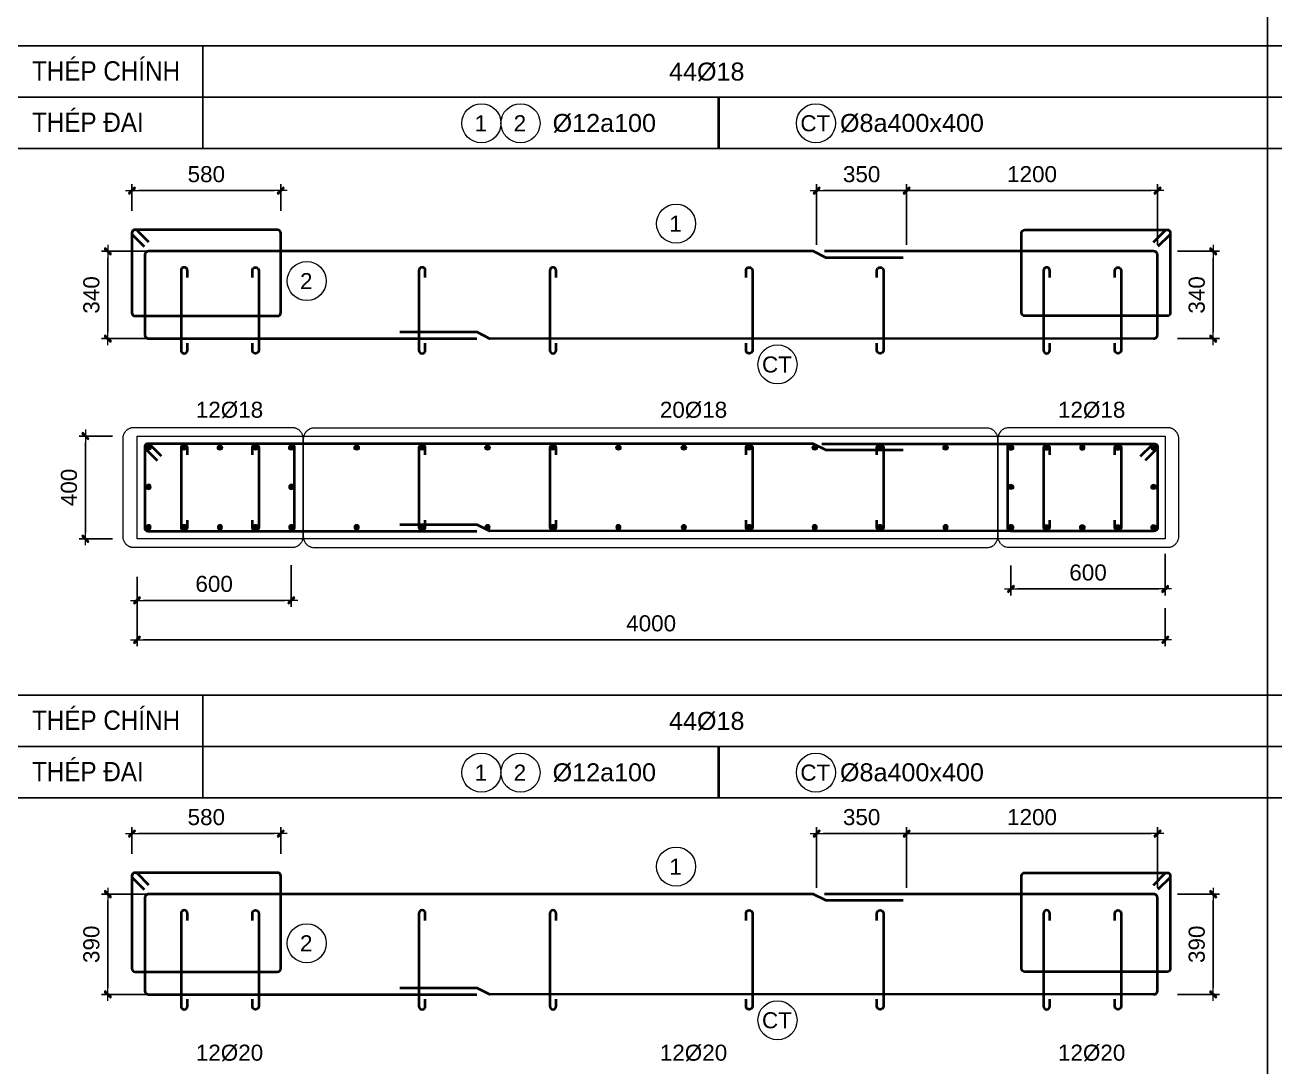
# Model space of a CAD drawing. Header units: millimetres. Extents: x -146909 to 4830753, y -683702 to -336947.
# Drawn here: x 4756409 to 4761272, y -444782 to -440729 of the extents above; entities that cross this region are included whole.
import ezdxf
from ezdxf.enums import TextEntityAlignment as Align

# ---------------------------------------------------------------- set-up
doc = ezdxf.new("R2010")
doc.units = ezdxf.units.MM
doc.header["$MEASUREMENT"] = 0
doc.linetypes.add('HIDDEN', pattern=[0.375, 0.25, -0.125])
doc.layers.get('0').update_dxf_attribs({"lineweight": 9})
doc.layers.get('Defpoints').update_dxf_attribs({"color": 10, "lineweight": 0})
for name, color, linetype, lineweight in [("'S_General_Cont_1 Thin", 1, 'Continuous', 18), ("'S_General_Text_3_Member name", 3, 'Continuous', 35), ('CDAI', 3, 'Continuous', 40), ('chunho.q', 1, 'Continuous', 13), ('CTHEP', 4, 'Continuous', 50), ('DBAO', 2, 'Continuous', 13), ('DMo', 9, 'HIDDEN', 9), ('KTH', 154, 'Continuous', 9), ('STICK', 1, 'Continuous', 9)]:
    doc.layers.add(name, color=color, linetype=linetype, lineweight=lineweight)
for name, color, linetype in [('DM', 1, 'Continuous'), ('TBL', 1, 'Continuous'), ('TX', 214, 'Continuous')]:
    doc.layers.add(name, color=color, linetype=linetype)
doc.styles.add('arial', font='arial.ttf', dxfattribs={"width": 0.85})
doc.styles.add('TTP-HelCon', font='arial.ttf')
doc.dimstyles.new('TTP-25', dxfattribs={"dimscale": 25, "dimtxt": 2.5, "dimasz": 1, "dimexe": 1, "dimexo": 1, "dimgap": 0.09, "dimtad": 0, "dimdec": 4, "dimrnd": 10, "dimzin": 9, "dimdsep": 46, "dimtxsty": 'TTP-HelCon', "dimblk": 'Stick', "dimcen": 0.09, "dimdle": 1.5, "dimclrd": 256, "dimclre": 256, "dimclrt": 1, "dimadec": 0, "dimazin": 0, "dimtfac": 1, "dimtdec": 4, "dimtmove": 0, "dimatfit": 3, "dimldrblk": 'ARCHTICK', "dimfxl": 1, "dimtvp": 1, "dimtolj": 1, "dimtzin": 0, "dimarcsym": 0})

# ---------------------------------------------------------------- blocks, each defined once
blk = doc.blocks.new('Stick')
at = {"layer": 'STICK'}
h = blk.add_hatch(color=256, dxfattribs=at)
edge = h.paths.add_edge_path()
edge.add_line((0.3, 0.5), (-0.5, -0.3))
edge.add_arc((-0.4, -0.4), 0.141, 135, 315)
edge.add_line((-0.3, -0.5), (0.5, 0.3))
edge.add_arc((0.4, 0.4), 0.141, 315, 495)
blk.add_line((1, 0), (-1, 0), dxfattribs=at)
blk.add_lwpolyline([(0.3, 0.5), (-0.5, -0.3, 1), (-0.3, -0.5), (0.5, 0.3, 1), (0.3, 0.5, 1)], format="xyb", dxfattribs=at)
blk = doc.blocks.new('*D1673')
at = {"layer": 'Defpoints', "color": 0, "transparency": 16777216}
for p in [(4760867.2, -444112.8), (4761031.3, -444112.8), (4760867.2, -444502.8)]:
    blk.add_point(p, dxfattribs=at)
at = {"layer": 'KTH', "lineweight": -2, "transparency": 16777216}
for p, q in [((4760892.2, -444112.8), (4761056.3, -444112.8)), ((4761031.3, -444477.8), (4761031.3, -444137.8)), ((4760892.2, -444502.8), (4761056.3, -444502.8))]:
    blk.add_line(p, q, dxfattribs=at)
at = {"layer": 'KTH', "lineweight": -2, "transparency": 16777216, "xscale": 25, "yscale": 25, "zscale": 25}
for p, rotation in [((4761031.3, -444112.8), 90), ((4761031.3, -444502.8), 270)]:
    blk.add_blockref('Stick', p, dxfattribs=dict(at, rotation=rotation))
at = {"layer": 'KTH', "color": 1, "transparency": 16777216, "insert": (4760967.5, -444307.8), "char_height": 62.5, "attachment_point": 5, "rotation": 90, "style": 'TTP-HelCon'}
blk.add_mtext('\\A1;390', dxfattribs=at)
blk = doc.blocks.new('_ArchTick')
at = {"color": 0, "linetype": 'ByBlock', "const_width": 0.15}
blk.add_lwpolyline([(-0.5, -0.5), (0.5, 0.5)], dxfattribs=at)
blk = doc.blocks.new('*D1674')
at = {"layer": 'Defpoints', "color": 0, "transparency": 16777216}
for p in [(4756731.1, -444112.8), (4756914.7, -444112.8), (4756914.7, -444502.8)]:
    blk.add_point(p, dxfattribs=at)
at = {"layer": 'KTH', "lineweight": -2, "transparency": 16777216}
for p, q in [((4756889.7, -444112.8), (4756706.1, -444112.8)), ((4756731.1, -444477.8), (4756731.1, -444137.8)), ((4756889.7, -444502.8), (4756706.1, -444502.8))]:
    blk.add_line(p, q, dxfattribs=at)
at = {"layer": 'KTH', "lineweight": -2, "transparency": 16777216, "xscale": 25, "yscale": 25, "zscale": 25}
for p, rotation in [((4756731.1, -444112.8), 90), ((4756731.1, -444502.8), 270)]:
    blk.add_blockref('Stick', p, dxfattribs=dict(at, rotation=rotation))
at = {"layer": 'KTH', "color": 1, "transparency": 16777216, "insert": (4756667.3, -444307.8), "char_height": 62.5, "attachment_point": 5, "rotation": 90, "style": 'TTP-HelCon'}
blk.add_mtext('\\A1;390', dxfattribs=at)
blk = doc.blocks.new('*D1678')
at = {"layer": 'Defpoints', "color": 0, "transparency": 16777216}
for p in [(4759488.6, -443876.8), (4759488.6, -444112.8), (4759838.6, -444112.8)]:
    blk.add_point(p, dxfattribs=at)
at = {"layer": 'KTH', "lineweight": -2, "transparency": 16777216}
for p, q in [((4759488.6, -444087.8), (4759488.6, -443851.8)), ((4759813.6, -443876.8), (4759513.6, -443876.8)), ((4759838.6, -444087.8), (4759838.6, -443851.8))]:
    blk.add_line(p, q, dxfattribs=at)
at = {"layer": 'KTH', "lineweight": -2, "transparency": 16777216, "xscale": 25, "yscale": 25, "zscale": 25, "rotation": 180}
blk.add_blockref('Stick', (4759488.6, -443876.8), dxfattribs=at)
at = {"layer": 'KTH', "lineweight": -2, "transparency": 16777216, "xscale": 25, "yscale": 25, "zscale": 25}
blk.add_blockref('Stick', (4759838.6, -443876.8), dxfattribs=at)
at = {"layer": 'KTH', "color": 1, "transparency": 16777216, "insert": (4759663.6, -443813), "char_height": 62.5, "attachment_point": 5, "style": 'TTP-HelCon'}
blk.add_mtext('\\A1;350', dxfattribs=at)
blk = doc.blocks.new('*D1679')
at = {"layer": 'Defpoints', "color": 0, "transparency": 16777216}
for p in [(4759838.6, -443876.8), (4759838.6, -444112.8), (4760814.7, -444112.8)]:
    blk.add_point(p, dxfattribs=at)
at = {"layer": 'KTH', "lineweight": -2, "transparency": 16777216}
for p, q in [((4759838.6, -444087.8), (4759838.6, -443851.8)), ((4760789.7, -443876.8), (4759863.6, -443876.8)), ((4760814.7, -444087.8), (4760814.7, -443851.8))]:
    blk.add_line(p, q, dxfattribs=at)
at = {"layer": 'KTH', "lineweight": -2, "transparency": 16777216, "xscale": 25, "yscale": 25, "zscale": 25, "rotation": 180}
blk.add_blockref('Stick', (4759838.6, -443876.8), dxfattribs=at)
at = {"layer": 'KTH', "lineweight": -2, "transparency": 16777216, "xscale": 25, "yscale": 25, "zscale": 25}
blk.add_blockref('Stick', (4760814.7, -443876.8), dxfattribs=at)
at = {"layer": 'KTH', "color": 1, "transparency": 16777216, "insert": (4760326.6, -443813), "char_height": 62.5, "attachment_point": 5, "style": 'TTP-HelCon'}
blk.add_mtext('\\A1;1200', dxfattribs=at)
blk = doc.blocks.new('*D1681')
at = {"layer": 'Defpoints', "color": 0, "transparency": 16777216}
for p in [(4757403.8, -443876.8), (4756824.8, -443981), (4757403.8, -443981)]:
    blk.add_point(p, dxfattribs=at)
at = {"layer": 'KTH', "lineweight": -2, "transparency": 16777216}
for p, q in [((4756824.8, -443956), (4756824.8, -443851.8)), ((4756849.8, -443876.8), (4757378.8, -443876.8)), ((4757403.8, -443956), (4757403.8, -443851.8))]:
    blk.add_line(p, q, dxfattribs=at)
at = {"layer": 'KTH', "lineweight": -2, "transparency": 16777216, "xscale": 25, "yscale": 25, "zscale": 25, "rotation": 180}
blk.add_blockref('Stick', (4756824.8, -443876.8), dxfattribs=at)
at = {"layer": 'KTH', "lineweight": -2, "transparency": 16777216, "xscale": 25, "yscale": 25, "zscale": 25}
blk.add_blockref('Stick', (4757403.8, -443876.8), dxfattribs=at)
at = {"layer": 'KTH', "color": 1, "transparency": 16777216, "insert": (4757114.3, -443813), "char_height": 62.5, "attachment_point": 5, "style": 'TTP-HelCon'}
blk.add_mtext('\\A1;580', dxfattribs=at)
blk = doc.blocks.new('sign of slab')
at = {"layer": "'S_General_Cont_1 Thin"}
blk.add_circle((-10, 0), 475, dxfattribs=at)
at = {"layer": "'S_General_Text_3_Member name", "style": 'arial'}
blk.add_attdef('S', text='', height=250, dxfattribs=at).set_placement((-23, -1), align=Align.MIDDLE_CENTER)
blk = doc.blocks.new('*D1700')
at = {"layer": 'Defpoints', "color": 0, "transparency": 16777216}
for p in [(4760867.2, -441610.1), (4761031.3, -441610.1), (4760867.2, -441950.1)]:
    blk.add_point(p, dxfattribs=at)
at = {"layer": 'KTH', "lineweight": -2, "transparency": 16777216}
for p, q in [((4760892.2, -441610.1), (4761056.3, -441610.1)), ((4761031.3, -441925.1), (4761031.3, -441635.1)), ((4760892.2, -441950.1), (4761056.3, -441950.1))]:
    blk.add_line(p, q, dxfattribs=at)
at = {"layer": 'KTH', "lineweight": -2, "transparency": 16777216, "xscale": 25, "yscale": 25, "zscale": 25}
for p, rotation in [((4761031.3, -441610.1), 90), ((4761031.3, -441950.1), 270)]:
    blk.add_blockref('Stick', p, dxfattribs=dict(at, rotation=rotation))
at = {"layer": 'KTH', "color": 1, "transparency": 16777216, "insert": (4760967.5, -441780.1), "char_height": 62.5, "attachment_point": 5, "rotation": 90, "style": 'TTP-HelCon'}
blk.add_mtext('\\A1;340', dxfattribs=at)
blk = doc.blocks.new('*D1701')
at = {"layer": 'Defpoints', "color": 0, "transparency": 16777216}
for p in [(4756731.1, -441610.1), (4756914.7, -441610.1), (4756914.7, -441950.1)]:
    blk.add_point(p, dxfattribs=at)
at = {"layer": 'KTH', "lineweight": -2, "transparency": 16777216}
for p, q in [((4756889.7, -441610.1), (4756706.1, -441610.1)), ((4756731.1, -441925.1), (4756731.1, -441635.1)), ((4756889.7, -441950.1), (4756706.1, -441950.1))]:
    blk.add_line(p, q, dxfattribs=at)
at = {"layer": 'KTH', "lineweight": -2, "transparency": 16777216, "xscale": 25, "yscale": 25, "zscale": 25}
for p, rotation in [((4756731.1, -441610.1), 90), ((4756731.1, -441950.1), 270)]:
    blk.add_blockref('Stick', p, dxfattribs=dict(at, rotation=rotation))
at = {"layer": 'KTH', "color": 1, "transparency": 16777216, "insert": (4756667.3, -441780.1), "char_height": 62.5, "attachment_point": 5, "rotation": 90, "style": 'TTP-HelCon'}
blk.add_mtext('\\A1;340', dxfattribs=at)
blk = doc.blocks.new('*D1702')
at = {"layer": 'Defpoints', "color": 0, "transparency": 16777216}
for p in [(4757444.7, -442807.3), (4756844.7, -442852.3), (4756844.7, -442969.1)]:
    blk.add_point(p, dxfattribs=at)
at = {"layer": 'KTH', "lineweight": -2, "transparency": 16777216}
for p, q in [((4757444.7, -442832.3), (4757444.7, -442994.1)), ((4756844.7, -442877.3), (4756844.7, -442994.1)), ((4757419.7, -442969.1), (4756869.7, -442969.1))]:
    blk.add_line(p, q, dxfattribs=at)
at = {"layer": 'KTH', "lineweight": -2, "transparency": 16777216, "xscale": 25, "yscale": 25, "zscale": 25, "rotation": 180}
blk.add_blockref('Stick', (4756844.7, -442969.1), dxfattribs=at)
at = {"layer": 'KTH', "lineweight": -2, "transparency": 16777216, "xscale": 25, "yscale": 25, "zscale": 25}
blk.add_blockref('Stick', (4757444.7, -442969.1), dxfattribs=at)
at = {"layer": 'KTH', "color": 1, "transparency": 16777216, "insert": (4757144.7, -442905.3), "char_height": 62.5, "attachment_point": 5, "style": 'TTP-HelCon'}
blk.add_mtext('\\A1;600', dxfattribs=at)
blk = doc.blocks.new('*D1703')
at = {"layer": 'Defpoints', "color": 0, "transparency": 16777216}
for p in [(4756844.7, -442916.3), (4760844.7, -442974.7), (4760844.7, -443122.6)]:
    blk.add_point(p, dxfattribs=at)
at = {"layer": 'KTH', "lineweight": -2, "transparency": 16777216}
for p, q in [((4756844.7, -442941.3), (4756844.7, -443147.6)), ((4760844.7, -442999.7), (4760844.7, -443147.6)), ((4756869.7, -443122.6), (4760819.7, -443122.6))]:
    blk.add_line(p, q, dxfattribs=at)
at = {"layer": 'KTH', "lineweight": -2, "transparency": 16777216, "xscale": 25, "yscale": 25, "zscale": 25, "rotation": 180}
blk.add_blockref('Stick', (4756844.7, -443122.6), dxfattribs=at)
at = {"layer": 'KTH', "lineweight": -2, "transparency": 16777216, "xscale": 25, "yscale": 25, "zscale": 25}
blk.add_blockref('Stick', (4760844.7, -443122.6), dxfattribs=at)
at = {"layer": 'KTH', "color": 1, "transparency": 16777216, "insert": (4758844.7, -443058.8), "char_height": 62.5, "attachment_point": 5, "style": 'TTP-HelCon'}
blk.add_mtext('\\A1;4000', dxfattribs=at)
blk = doc.blocks.new('*D1704')
at = {"layer": 'Defpoints', "color": 0, "transparency": 16777216}
for p in [(4760244.4, -442807.9), (4760844.4, -442762.9), (4760244.4, -442924.7)]:
    blk.add_point(p, dxfattribs=at)
at = {"layer": 'KTH', "lineweight": -2, "transparency": 16777216}
for p, q in [((4760844.4, -442787.9), (4760844.4, -442949.7)), ((4760244.4, -442832.9), (4760244.4, -442949.7)), ((4760819.4, -442924.7), (4760269.4, -442924.7))]:
    blk.add_line(p, q, dxfattribs=at)
at = {"layer": 'KTH', "lineweight": -2, "transparency": 16777216, "xscale": 25, "yscale": 25, "zscale": 25, "rotation": 180}
blk.add_blockref('Stick', (4760244.4, -442924.7), dxfattribs=at)
at = {"layer": 'KTH', "lineweight": -2, "transparency": 16777216, "xscale": 25, "yscale": 25, "zscale": 25}
blk.add_blockref('Stick', (4760844.4, -442924.7), dxfattribs=at)
at = {"layer": 'KTH', "color": 1, "transparency": 16777216, "insert": (4760544.4, -442860.8), "char_height": 62.5, "attachment_point": 5, "style": 'TTP-HelCon'}
blk.add_mtext('\\A1;600', dxfattribs=at)
blk = doc.blocks.new('*D1705')
at = {"layer": 'Defpoints', "color": 0, "transparency": 16777216}
for p in [(4759488.6, -441374.2), (4759488.6, -441610.1), (4759838.6, -441610.1)]:
    blk.add_point(p, dxfattribs=at)
at = {"layer": 'KTH', "lineweight": -2, "transparency": 16777216}
for p, q in [((4759488.6, -441585.1), (4759488.6, -441349.2)), ((4759838.6, -441585.1), (4759838.6, -441349.2)), ((4759813.6, -441374.2), (4759513.6, -441374.2))]:
    blk.add_line(p, q, dxfattribs=at)
at = {"layer": 'KTH', "lineweight": -2, "transparency": 16777216, "xscale": 25, "yscale": 25, "zscale": 25, "rotation": 180}
blk.add_blockref('Stick', (4759488.6, -441374.2), dxfattribs=at)
at = {"layer": 'KTH', "lineweight": -2, "transparency": 16777216, "xscale": 25, "yscale": 25, "zscale": 25}
blk.add_blockref('Stick', (4759838.6, -441374.2), dxfattribs=at)
at = {"layer": 'KTH', "color": 1, "transparency": 16777216, "insert": (4759663.6, -441310.3), "char_height": 62.5, "attachment_point": 5, "style": 'TTP-HelCon'}
blk.add_mtext('\\A1;350', dxfattribs=at)
blk = doc.blocks.new('*D1706')
at = {"layer": 'Defpoints', "color": 0, "transparency": 16777216}
for p in [(4759838.6, -441374.2), (4759838.6, -441610.1), (4760814.7, -441610.1)]:
    blk.add_point(p, dxfattribs=at)
at = {"layer": 'KTH', "lineweight": -2, "transparency": 16777216}
for p, q in [((4759838.6, -441585.1), (4759838.6, -441349.2)), ((4760814.7, -441585.1), (4760814.7, -441349.2)), ((4760789.7, -441374.2), (4759863.6, -441374.2))]:
    blk.add_line(p, q, dxfattribs=at)
at = {"layer": 'KTH', "lineweight": -2, "transparency": 16777216, "xscale": 25, "yscale": 25, "zscale": 25, "rotation": 180}
blk.add_blockref('Stick', (4759838.6, -441374.2), dxfattribs=at)
at = {"layer": 'KTH', "lineweight": -2, "transparency": 16777216, "xscale": 25, "yscale": 25, "zscale": 25}
blk.add_blockref('Stick', (4760814.7, -441374.2), dxfattribs=at)
at = {"layer": 'KTH', "color": 1, "transparency": 16777216, "insert": (4760326.6, -441310.3), "char_height": 62.5, "attachment_point": 5, "style": 'TTP-HelCon'}
blk.add_mtext('\\A1;1200', dxfattribs=at)
blk = doc.blocks.new('*U1618')
at = {"layer": 'CTHEP', "ltscale": 0.02, "const_width": 10}
blk.add_lwpolyline([(0, 5, -1), (0, -5, -1)], format="xyb", close=True, dxfattribs=at)
at = {"layer": 'Defpoints', "color": 1}
blk.add_circle((0, 0), 10, dxfattribs=at)
blk = doc.blocks.new('*U1619')
at = {"layer": 'CDAI', "color": 0, "linetype": 'ByBlock', "lineweight": -2, "transparency": 16777216}
for p in [(0, 0), (138.75, 0), (277.5, 0), (416.25, 0), (555, 0)]:
    blk.add_blockref('*U1618', p, dxfattribs=at)
blk = doc.blocks.new('*D1707')
at = {"layer": 'Defpoints', "color": 0, "transparency": 16777216}
for p in [(4756774.5, -442329.5), (4756644, -442729.5), (4756774.5, -442729.5)]:
    blk.add_point(p, dxfattribs=at)
at = {"layer": 'KTH', "lineweight": -2, "transparency": 16777216}
for p, q in [((4756749.5, -442329.5), (4756619, -442329.5)), ((4756644, -442354.5), (4756644, -442704.5)), ((4756749.5, -442729.5), (4756619, -442729.5))]:
    blk.add_line(p, q, dxfattribs=at)
at = {"layer": 'KTH', "lineweight": -2, "transparency": 16777216, "xscale": 25, "yscale": 25, "zscale": 25}
for p, rotation in [((4756644, -442329.5), 90), ((4756644, -442729.5), 270)]:
    blk.add_blockref('Stick', p, dxfattribs=dict(at, rotation=rotation))
at = {"layer": 'KTH', "color": 1, "transparency": 16777216, "insert": (4756580.2, -442529.5), "char_height": 62.5, "attachment_point": 5, "rotation": 90, "style": 'TTP-HelCon'}
blk.add_mtext('\\A1;400', dxfattribs=at)
blk = doc.blocks.new('*U1620')
at = {"layer": 'CTHEP', "ltscale": 0.02, "const_width": 10}
blk.add_lwpolyline([(0, 5, -1), (0, -5, -1)], format="xyb", close=True, dxfattribs=at)
at = {"layer": 'Defpoints', "color": 1}
blk.add_circle((0, 0), 10, dxfattribs=at)
blk = doc.blocks.new('*U1621')
at = {"layer": 'CDAI', "color": 0, "linetype": 'ByBlock', "lineweight": -2, "transparency": 16777216}
blk.add_blockref('*U1620', (0, 0), dxfattribs=at)
blk = doc.blocks.new('*U1614')
at = {"layer": 'CTHEP', "ltscale": 0.02, "const_width": 10}
blk.add_lwpolyline([(0, 5, -1), (0, -5, -1)], format="xyb", close=True, dxfattribs=at)
at = {"layer": 'Defpoints', "color": 1}
blk.add_circle((0, 0), 10, dxfattribs=at)
blk = doc.blocks.new('*U1617')
at = {"layer": 'CDAI', "color": 0, "linetype": 'ByBlock', "lineweight": -2, "transparency": 16777216}
blk.add_blockref('*U1614', (0, 0), dxfattribs=at)
blk = doc.blocks.new('*U1622')
at = {"layer": 'CTHEP', "ltscale": 0.02, "const_width": 10}
blk.add_lwpolyline([(0, 5, -1), (0, -5, -1)], format="xyb", close=True, dxfattribs=at)
at = {"layer": 'Defpoints', "color": 1}
blk.add_circle((0, 0), 10, dxfattribs=at)
blk = doc.blocks.new('*U1623')
at = {"layer": 'CDAI', "color": 0, "linetype": 'ByBlock', "lineweight": -2, "transparency": 16777216}
blk.add_blockref('*U1622', (0, 0), dxfattribs=at)
blk = doc.blocks.new('*U1624')
at = {"layer": 'CTHEP', "ltscale": 0.02, "const_width": 10}
blk.add_lwpolyline([(0, 5, -1), (0, -5, -1)], format="xyb", close=True, dxfattribs=at)
at = {"layer": 'Defpoints', "color": 1}
blk.add_circle((0, 0), 10, dxfattribs=at)
blk = doc.blocks.new('*U1625')
at = {"layer": 'CDAI', "color": 0, "linetype": 'ByBlock', "lineweight": -2, "transparency": 16777216}
for p in [(0, 0), (254.5, 0), (509.1, 0), (763.6, 0), (1018.2, 0), (1272.7, 0), (1527.3, 0), (1781.8, 0), (2036.4, 0), (2290.9, 0), (2545.5, 0), (2800, 0)]:
    blk.add_blockref('*U1624', p, dxfattribs=at)
blk = doc.blocks.new('*D1708')
at = {"layer": 'Defpoints', "color": 0, "transparency": 16777216}
for p in [(4757403.8, -441374.2), (4756824.8, -441478.3), (4757403.8, -441478.3)]:
    blk.add_point(p, dxfattribs=at)
at = {"layer": 'KTH', "lineweight": -2, "transparency": 16777216}
for p, q in [((4756824.8, -441453.3), (4756824.8, -441349.2)), ((4757403.8, -441453.3), (4757403.8, -441349.2)), ((4756849.8, -441374.2), (4757378.8, -441374.2))]:
    blk.add_line(p, q, dxfattribs=at)
at = {"layer": 'KTH', "lineweight": -2, "transparency": 16777216, "xscale": 25, "yscale": 25, "zscale": 25, "rotation": 180}
blk.add_blockref('Stick', (4756824.8, -441374.2), dxfattribs=at)
at = {"layer": 'KTH', "lineweight": -2, "transparency": 16777216, "xscale": 25, "yscale": 25, "zscale": 25}
blk.add_blockref('Stick', (4757403.8, -441374.2), dxfattribs=at)
at = {"layer": 'KTH', "color": 1, "transparency": 16777216, "insert": (4757114.3, -441310.3), "char_height": 62.5, "attachment_point": 5, "style": 'TTP-HelCon'}
blk.add_mtext('\\A1;580', dxfattribs=at)
blk = doc.blocks.new('*U1615')
at = {"layer": 'CTHEP', "ltscale": 0.02, "const_width": 10}
blk.add_lwpolyline([(0, 5, -1), (0, -5, -1)], format="xyb", close=True, dxfattribs=at)
at = {"layer": 'Defpoints', "color": 1}
blk.add_circle((0, 0), 10, dxfattribs=at)
blk = doc.blocks.new('*U1616')
at = {"layer": 'CDAI', "color": 0, "linetype": 'ByBlock', "lineweight": -2, "transparency": 16777216}
blk.add_blockref('*U1615', (0, 0), dxfattribs=at)
blk = doc.blocks.new('*U1635')
at = {"layer": 'CTHEP', "ltscale": 0.02, "const_width": 10}
blk.add_lwpolyline([(0, 5, -1), (0, -5, -1)], format="xyb", close=True, dxfattribs=at)
at = {"layer": 'Defpoints', "color": 1}
blk.add_circle((0, 0), 10, dxfattribs=at)
blk = doc.blocks.new('*U1636')
at = {"layer": 'CDAI', "color": 0, "linetype": 'ByBlock', "lineweight": -2, "transparency": 16777216}
for p in [(0, 0), (138.75, 0), (277.5, 0), (416.25, 0), (555, 0)]:
    blk.add_blockref('*U1635', p, dxfattribs=at)
blk = doc.blocks.new('*U1639')
at = {"layer": 'CTHEP', "ltscale": 0.02, "const_width": 10}
blk.add_lwpolyline([(0, 5, -1), (0, -5, -1)], format="xyb", close=True, dxfattribs=at)
at = {"layer": 'Defpoints', "color": 1}
blk.add_circle((0, 0), 10, dxfattribs=at)
blk = doc.blocks.new('*U1640')
at = {"layer": 'CDAI', "color": 0, "linetype": 'ByBlock', "lineweight": -2, "transparency": 16777216}
for p in [(0, 0), (138.75, 0), (277.5, 0), (416.25, 0), (555, 0)]:
    blk.add_blockref('*U1639', p, dxfattribs=at)
blk = doc.blocks.new('*U1637')
at = {"layer": 'CTHEP', "ltscale": 0.02, "const_width": 10}
blk.add_lwpolyline([(0, 5, -1), (0, -5, -1)], format="xyb", close=True, dxfattribs=at)
at = {"layer": 'Defpoints', "color": 1}
blk.add_circle((0, 0), 10, dxfattribs=at)
blk = doc.blocks.new('*U1638')
at = {"layer": 'CDAI', "color": 0, "linetype": 'ByBlock', "lineweight": -2, "transparency": 16777216}
for p in [(0, 0), (138.75, 0), (277.5, 0), (416.25, 0), (555, 0)]:
    blk.add_blockref('*U1637', p, dxfattribs=at)
blk = doc.blocks.new('*U1641')
at = {"layer": 'CTHEP', "ltscale": 0.02, "const_width": 10}
blk.add_lwpolyline([(0, 5, -1), (0, -5, -1)], format="xyb", close=True, dxfattribs=at)
at = {"layer": 'Defpoints', "color": 1}
blk.add_circle((0, 0), 10, dxfattribs=at)
blk = doc.blocks.new('*U1642')
at = {"layer": 'CDAI', "color": 0, "linetype": 'ByBlock', "lineweight": -2, "transparency": 16777216}
for p in [(0, 0), (254.5, 0), (509.1, 0), (763.6, 0), (1018.2, 0), (1272.7, 0), (1527.3, 0), (1781.8, 0), (2036.4, 0), (2290.9, 0), (2545.5, 0), (2800, 0)]:
    blk.add_blockref('*U1641', p, dxfattribs=at)

msp = doc.modelspace()

# ---------------------------------------------------------------- linework, layer by layer
at = {"layer": 'CDAI', "color": 214}
for p, q in [((4759107.41804, -441010.59509), (4759107.41804, -441210.59509)), ((4759107.41804, -443538.27783), (4759107.41804, -443738.27783))]:
    msp.add_line(p, q, dxfattribs=at)
at = {"layer": 'CDAI'}
for points in [[(4756890.50519, -441574.39631), (4756846.18499, -441530.07611, 0.6681786379), (4756824.84616, -441538.91495), (4756824.84616, -441849.41495, 0.4142135624), (4756837.34616, -441861.91495), (4757391.34616, -441861.91495, 0.4142135624), (4757403.84616, -441849.41495), (4757403.84616, -441538.91495, 0.4142135624), (4757391.34616, -441526.41495), (4756837.34616, -441526.41495, 0.6681786379), (4756828.50732, -441547.75378), (4756872.82752, -441592.07398)], [(4760798.83383, -441574.39631), (4760843.15403, -441530.07611, -0.6681786379), (4760864.49287, -441538.91495), (4760864.49287, -441849.41495, -0.4142135624), (4760851.99287, -441861.91495), (4760297.99287, -441861.91495, -0.4142135624), (4760285.49287, -441849.41495), (4760285.49287, -441538.91495, -0.4142135624), (4760297.99287, -441526.41495), (4760851.99287, -441526.41495, -0.6681786379), (4760860.8317, -441547.75378), (4760816.5115, -441592.07398)], [(4757040.91951, -441712.84759), (4757040.91951, -441685.34759, 1), (4757015.91951, -441685.34759), (4757015.91951, -441995.84759, 1), (4757040.91951, -441995.84759), (4757040.91951, -441968.34759)], [(4757293.41951, -441712.84759), (4757293.41951, -441685.34759, -1), (4757318.41951, -441685.34759), (4757318.41951, -441995.84759, -1), (4757293.41951, -441995.84759), (4757293.41951, -441968.34759)], [(4757966.26042, -441712.84759), (4757966.26042, -441685.34759, 1), (4757941.26042, -441685.34759), (4757941.26042, -441995.84759, 1), (4757966.26042, -441995.84759), (4757966.26042, -441968.34759)], [(4758475.35133, -441712.84759), (4758475.35133, -441685.34759, 1), (4758450.35133, -441685.34759), (4758450.35133, -441995.84759, 1), (4758475.35133, -441995.84759), (4758475.35133, -441968.34759)], [(4759213.98769, -441712.84759), (4759213.98769, -441685.34759, -1), (4759238.98769, -441685.34759), (4759238.98769, -441995.84759, -1), (4759213.98769, -441995.84759), (4759213.98769, -441968.34759)], [(4759723.0786, -441712.84759), (4759723.0786, -441685.34759, -1), (4759748.0786, -441685.34759), (4759748.0786, -441995.84759, -1), (4759723.0786, -441995.84759), (4759723.0786, -441968.34759)], [(4760395.91951, -441712.84759), (4760395.91951, -441685.34759, 1), (4760370.91951, -441685.34759), (4760370.91951, -441995.84759, 1), (4760395.91951, -441995.84759), (4760395.91951, -441968.34759)], [(4760648.41951, -441712.84759), (4760648.41951, -441685.34759, -1), (4760673.41951, -441685.34759), (4760673.41951, -441995.84759, -1), (4760648.41951, -441995.84759), (4760648.41951, -441968.34759)], [(4756940.32855, -442407.44145), (4756896.00835, -442363.12125, 0.6681786379), (4756874.66951, -442371.96009), (4756874.66951, -442686.96009, 0.4142135624), (4756887.16951, -442699.46009), (4757445.04343, -442699.46009, 0.4142135624), (4757457.54343, -442686.96009), (4757457.54343, -442371.96009, 0.4142135624), (4757445.04343, -442359.46009), (4756887.16951, -442359.46009, 0.6681786379), (4756878.33068, -442380.79892), (4756922.65088, -442425.11912)], [(4757040.91951, -442401.96009), (4757040.91951, -442374.46009, 1), (4757015.91951, -442374.46009), (4757015.91951, -442684.96009, 1), (4757040.91951, -442684.96009), (4757040.91951, -442657.46009)], [(4757293.41951, -442401.96009), (4757293.41951, -442374.46009, -1), (4757318.41951, -442374.46009), (4757318.41951, -442684.96009, -1), (4757293.41951, -442684.96009), (4757293.41951, -442657.46009)], [(4757966.26042, -442401.96009), (4757966.26042, -442374.46009, 1), (4757941.26042, -442374.46009), (4757941.26042, -442684.96009, 1), (4757966.26042, -442684.96009), (4757966.26042, -442657.46009)], [(4758475.35133, -442401.96009), (4758475.35133, -442374.46009, 1), (4758450.35133, -442374.46009), (4758450.35133, -442684.96009, 1), (4758475.35133, -442684.96009), (4758475.35133, -442657.46009)], [(4759213.98769, -442401.96009), (4759213.98769, -442374.46009, -1), (4759238.98769, -442374.46009), (4759238.98769, -442684.96009, -1), (4759213.98769, -442684.96009), (4759213.98769, -442657.46009)], [(4759723.0786, -442401.96009), (4759723.0786, -442374.46009, -1), (4759748.0786, -442374.46009), (4759748.0786, -442684.96009, -1), (4759723.0786, -442684.96009), (4759723.0786, -442657.46009)], [(4760749.01048, -442407.44145), (4760793.33068, -442363.12125, -0.6681786379), (4760814.66951, -442371.96009), (4760814.66951, -442686.96009, -0.4142135624), (4760802.16951, -442699.46009), (4760244.2956, -442699.46009, -0.4142135624), (4760231.7956, -442686.96009), (4760231.7956, -442371.96009, -0.4142135624), (4760244.2956, -442359.46009), (4760802.16951, -442359.46009, -0.6681786379), (4760811.00835, -442380.79892), (4760766.68815, -442425.11912)], [(4760395.91951, -442401.96009), (4760395.91951, -442374.46009, 1), (4760370.91951, -442374.46009), (4760370.91951, -442684.96009, 1), (4760395.91951, -442684.96009), (4760395.91951, -442657.46009)], [(4760648.41951, -442401.96009), (4760648.41951, -442374.46009, -1), (4760673.41951, -442374.46009), (4760673.41951, -442684.96009, -1), (4760648.41951, -442684.96009), (4760648.41951, -442657.46009)], [(4756890.50519, -444077.07905), (4756846.18499, -444032.75885, 0.6681786379), (4756824.84616, -444041.59768), (4756824.84616, -444402.09768, 0.4142135624), (4756837.34616, -444414.59768), (4757391.34616, -444414.59768, 0.4142135624), (4757403.84616, -444402.09768), (4757403.84616, -444041.59768, 0.4142135624), (4757391.34616, -444029.09768), (4756837.34616, -444029.09768, 0.6681786379), (4756828.50732, -444050.43652), (4756872.82752, -444094.75672)], [(4760798.83383, -444077.07905), (4760843.15403, -444032.75885, -0.6681786379), (4760864.49287, -444041.59768), (4760864.49287, -444402.09768, -0.4142135624), (4760851.99287, -444414.59768), (4760297.99287, -444414.59768, -0.4142135624), (4760285.49287, -444402.09768), (4760285.49287, -444041.59768, -0.4142135624), (4760297.99287, -444029.09768), (4760851.99287, -444029.09768, -0.6681786379), (4760860.8317, -444050.43652), (4760816.5115, -444094.75672)], [(4757040.91951, -444215.53033), (4757040.91951, -444188.03033, 1), (4757015.91951, -444188.03033), (4757015.91951, -444548.53033, 1), (4757040.91951, -444548.53033), (4757040.91951, -444521.03033)], [(4757293.41951, -444215.53033), (4757293.41951, -444188.03033, -1), (4757318.41951, -444188.03033), (4757318.41951, -444548.53033, -1), (4757293.41951, -444548.53033), (4757293.41951, -444521.03033)], [(4757966.26042, -444215.53033), (4757966.26042, -444188.03033, 1), (4757941.26042, -444188.03033), (4757941.26042, -444548.53033, 1), (4757966.26042, -444548.53033), (4757966.26042, -444521.03033)], [(4758475.35133, -444215.53033), (4758475.35133, -444188.03033, 1), (4758450.35133, -444188.03033), (4758450.35133, -444548.53033, 1), (4758475.35133, -444548.53033), (4758475.35133, -444521.03033)], [(4759213.98769, -444215.53033), (4759213.98769, -444188.03033, -1), (4759238.98769, -444188.03033), (4759238.98769, -444548.53033, -1), (4759213.98769, -444548.53033), (4759213.98769, -444521.03033)], [(4759723.0786, -444215.53033), (4759723.0786, -444188.03033, -1), (4759748.0786, -444188.03033), (4759748.0786, -444548.53033, -1), (4759723.0786, -444548.53033), (4759723.0786, -444521.03033)], [(4760395.91951, -444215.53033), (4760395.91951, -444188.03033, 1), (4760370.91951, -444188.03033), (4760370.91951, -444548.53033, 1), (4760395.91951, -444548.53033), (4760395.91951, -444521.03033)], [(4760648.41951, -444215.53033), (4760648.41951, -444188.03033, -1), (4760673.41951, -444188.03033), (4760673.41951, -444548.53033, -1), (4760648.41951, -444548.53033), (4760648.41951, -444521.03033)]]:
    msp.add_lwpolyline(points, format="xyb", dxfattribs=at)
at = {"layer": 'CDAI', "ltscale": 0.02}
for points in [[(4759825.3686, -441635.11097), (4759525.63275, -441635.11097), (4759475.63275, -441610.11097), (4756889.66951, -441610.11097, 0.4142135624), (4756874.66951, -441625.11097), (4756874.66951, -441935.11097, 0.4142135624), (4756889.66951, -441950.11097), (4758166.21835, -441950.11097)], [(4760799.66951, -441950.11097, 0.4142135624), (4760814.66951, -441935.11097), (4760814.66951, -441625.11097, 0.4142135624), (4760799.66951, -441610.11097), (4759518.7488, -441610.11097)], [(4759825.3686, -442384.46009), (4759525.63275, -442384.46009), (4759475.63275, -442359.46009), (4756889.66951, -442359.46009, 0.4142135624), (4756874.66951, -442374.46009), (4756874.66951, -442684.46009, 0.4142135624), (4756889.66951, -442699.46009), (4758166.2996, -442699.46009)], [(4759825.3686, -444137.79371), (4759525.63275, -444137.79371), (4759475.63275, -444112.79371), (4756889.66951, -444112.79371, 0.4142135624), (4756874.66951, -444127.79371), (4756874.66951, -444487.79371, 0.4142135624), (4756889.66951, -444502.79371), (4758166.21835, -444502.79371)], [(4760799.66951, -444502.79371, 0.4142135624), (4760814.66951, -444487.79371), (4760814.66951, -444127.79371, 0.4142135624), (4760799.66951, -444112.79371), (4759518.7488, -444112.79371)]]:
    msp.add_lwpolyline(points, format="xyb", dxfattribs=at)
for points in [[(4760804.39797, -441949.3462), (4758217.33455, -441950.37956), (4758167.33455, -441925.37956), (4757866.55733, -441925.37956)], [(4759508.43445, -442359.46009), (4760799.66951, -442359.46009)], [(4760804.39797, -442698.69532), (4758217.33455, -442699.72868), (4758167.33455, -442674.72868), (4757866.55733, -442674.72868)], [(4760804.39797, -444502.02893), (4758217.33455, -444503.0623), (4758167.33455, -444478.0623), (4757866.55733, -444478.0623)]]:
    msp.add_lwpolyline(points, dxfattribs=at)
at = {"layer": 'DBAO'}
msp.add_lwpolyline([(4757274.66951, -442730.00024), (4756844.66951, -442729.46009), (4756844.66951, -442329.46009), (4760844.66951, -442329.46009), (4760844.66951, -442729.44713), (4757274.67815, -442730.00024)], dxfattribs=at)
at = {"layer": 'DMo', "color": 6, "ltscale": 10}
msp.add_lwpolyline([(4757448.62324, -442297.17896), (4756831.82922, -442297.17896, 0.4142135624), (4756788.88956, -442340.11863), (4756788.88956, -442719.51526, 0.4142135624), (4756831.82922, -442762.45492), (4757448.62324, -442762.45492, 0.4142135624), (4757491.5629, -442719.51526), (4757491.5629, -442340.11863, 0.4142135624)], format="xyb", close=True, dxfattribs=at)
for points in [[(4760193.43716, -442341.16383, 0.4142135624), (4760150.49749, -442298.22416), (4757534.50256, -442298.22416, 0.4142135624), (4757491.5629, -442341.16383)], [(4760854.60264, -442297.17896), (4760236.37682, -442297.17896, 0.4142135624), (4760193.43716, -442340.11863), (4760193.43716, -442719.51526, 0.4142135624), (4760236.37682, -442762.45492), (4760854.60264, -442762.45492, 0.4142135624), (4760897.5423, -442719.51526), (4760897.5423, -442340.11863, 0.4142135624), (4760854.60264, -442297.17896)], [(4757491.5629, -442340.11863), (4757491.5629, -442720.56046, 0.4142135624), (4757534.50256, -442763.50012), (4760150.49749, -442763.50012, 0.4142135624), (4760193.43716, -442720.56046), (4760193.43716, -442340.11863)]]:
    msp.add_lwpolyline(points, format="xyb", dxfattribs=at)
at = {"layer": 'TBL'}
for p, q in [((4761242.52726, -436155.22961), (4761242.52726, -446665.96056)), ((4761242.52726, -436155.22961), (4761242.52726, -446665.96056)), ((4750733.95732, -440810.59509), (4761242.52726, -440810.59509)), ((4757101.29646, -440810.59509), (4757101.29646, -441210.59509)), ((4761242.52726, -440810.59509), (4764388.28073, -440810.59509)), ((4749733.95732, -441210.59509), (4761242.52726, -441210.59509)), ((4760242.52726, -441210.59509), (4764388.28073, -441210.59509)), ((4750733.95732, -443338.27783), (4761242.52726, -443338.27783)), ((4757101.29646, -443338.27783), (4757101.29646, -443738.27783)), ((4761242.52726, -443338.27783), (4764388.28073, -443338.27783)), ((4749733.95732, -443738.27783), (4761242.52726, -443738.27783)), ((4760242.52726, -443738.27783), (4764388.28073, -443738.27783))]:
    msp.add_line(p, q, dxfattribs=at)
at = {"layer": 'TBL', "color": 8}
for p, q in [((4750733.95732, -441010.59509), (4761242.52726, -441010.59509)), ((4761242.52726, -441010.59509), (4764388.28073, -441010.59509)), ((4750733.95732, -443538.27783), (4761242.52726, -443538.27783)), ((4761242.52726, -443538.27783), (4764388.28073, -443538.27783))]:
    msp.add_line(p, q, dxfattribs=at)

# ---------------------------------------------------------------- block references
ref = msp.add_blockref('sign of slab', (4758186.11921, -441111.69119), dxfattribs=dict(xscale=0.16, yscale=0.16, zscale=0.16))
ref.add_attrib('S', '1', dxfattribs={"layer": 'DM', "height": 62.5, "style": 'arial'}).set_placement((4758182.3652, -441111.84809), align=Align.MIDDLE_CENTER)
ref = msp.add_blockref('sign of slab', (4758338.0848, -441111.69119), dxfattribs=dict(xscale=0.16, yscale=0.16, zscale=0.16))
ref.add_attrib('S', '2', dxfattribs={"layer": 'DM', "height": 62.5, "style": 'arial'}).set_placement((4758334.33078, -441111.84809), align=Align.MIDDLE_CENTER)
ref = msp.add_blockref('sign of slab', (4759487.18016, -441111.69119), dxfattribs=dict(xscale=0.16, yscale=0.16, zscale=0.16))
ref.add_attrib('S', 'CT', dxfattribs={"layer": 'DM', "height": 62.5, "style": 'arial'}).set_placement((4759483.42614, -441111.84809), align=Align.MIDDLE_CENTER)
ref = msp.add_blockref('sign of slab', (4758943.5177, -441502.57835), dxfattribs=dict(xscale=0.16, yscale=0.16, zscale=0.16))
ref.add_attrib('S', '1', dxfattribs={"layer": 'DM', "height": 62.5, "style": 'arial'}).set_placement((4758939.76368, -441502.73524), align=Align.MIDDLE_CENTER)
ref = msp.add_blockref('sign of slab', (4757506.73585, -441726.067), dxfattribs=dict(xscale=0.16, yscale=0.16, zscale=0.16))
ref.add_attrib('S', '2', dxfattribs={"layer": 'DM', "height": 62.5, "style": 'arial'}).set_placement((4757502.98184, -441726.22389), align=Align.MIDDLE_CENTER)
ref = msp.add_blockref('sign of slab', (4759337.87512, -442050.63283), dxfattribs=dict(xscale=0.16, yscale=0.16, zscale=0.16))
ref.add_attrib('S', 'CT', dxfattribs={"layer": 'DM', "height": 62.5, "style": 'arial'}).set_placement((4759334.12111, -442050.78972), align=Align.MIDDLE_CENTER)
ref = msp.add_blockref('sign of slab', (4758186.11921, -443639.37393), dxfattribs=dict(xscale=0.16, yscale=0.16, zscale=0.16))
ref.add_attrib('S', '1', dxfattribs={"layer": 'DM', "height": 62.5, "style": 'arial'}).set_placement((4758182.3652, -443639.53082), align=Align.MIDDLE_CENTER)
ref = msp.add_blockref('sign of slab', (4758338.0848, -443639.37393), dxfattribs=dict(xscale=0.16, yscale=0.16, zscale=0.16))
ref.add_attrib('S', '2', dxfattribs={"layer": 'DM', "height": 62.5, "style": 'arial'}).set_placement((4758334.33078, -443639.53082), align=Align.MIDDLE_CENTER)
ref = msp.add_blockref('sign of slab', (4759487.18016, -443639.37393), dxfattribs=dict(xscale=0.16, yscale=0.16, zscale=0.16))
ref.add_attrib('S', 'CT', dxfattribs={"layer": 'DM', "height": 62.5, "style": 'arial'}).set_placement((4759483.42614, -443639.53082), align=Align.MIDDLE_CENTER)
ref = msp.add_blockref('sign of slab', (4758943.5177, -444005.26108), dxfattribs=dict(xscale=0.16, yscale=0.16, zscale=0.16))
ref.add_attrib('S', '1', dxfattribs={"layer": 'DM', "height": 62.5, "style": 'arial'}).set_placement((4758939.76368, -444005.41798), align=Align.MIDDLE_CENTER)
ref = msp.add_blockref('sign of slab', (4757506.73585, -444303.74974), dxfattribs=dict(xscale=0.16, yscale=0.16, zscale=0.16))
ref.add_attrib('S', '2', dxfattribs={"layer": 'DM', "height": 62.5, "style": 'arial'}).set_placement((4757502.98184, -444303.90663), align=Align.MIDDLE_CENTER)
ref = msp.add_blockref('sign of slab', (4759337.87512, -444603.31556), dxfattribs=dict(xscale=0.16, yscale=0.16, zscale=0.16))
ref.add_attrib('S', 'CT', dxfattribs={"layer": 'DM', "height": 62.5, "style": 'arial'}).set_placement((4759334.12111, -444603.47245), align=Align.MIDDLE_CENTER)
at = {"layer": 'CDAI', "color": 214}
for name, p in [('*U1619', (4756889.66951, -442374.46009)), ('*U1625', (4757444.66951, -442374.46009))]:
    msp.add_blockref(name, p, dxfattribs=at)
at = {"layer": 'CDAI', "color": 214, "xscale": -1}
msp.add_blockref('*U1640', (4760799.66951, -442374.46009), dxfattribs=at)
at = {"layer": 'CDAI', "color": 214, "xscale": -1, "rotation": 180}
for name, p in [('*U1621', (4756889.66951, -442527.21009)), ('*U1617', (4757444.66951, -442527.21009)), ('*U1636', (4756889.66951, -442684.46009)), ('*U1642', (4757444.66951, -442684.46009))]:
    msp.add_blockref(name, p, dxfattribs=at)
at = {"layer": 'CDAI', "color": 214, "rotation": 180}
for name, p in [('*U1616', (4760244.66951, -442527.21009)), ('*U1623', (4760799.66951, -442527.21009)), ('*U1638', (4760799.66951, -442684.46009))]:
    msp.add_blockref(name, p, dxfattribs=at)

# ---------------------------------------------------------------- texts
at = {"layer": 'chunho.q', "color": 1, "style": 'arial'}
for s, p in [('12%%C18', (4757073.41347, -442258.29458)), ('20%%C18', (4758878.53547, -442258.29458)), ('12%%C18', (4760427.45097, -442258.29458)), ('12%%C20', (4757073.41347, -444760.97731)), ('12%%C20', (4758878.53547, -444760.97731)), ('12%%C20', (4760427.45097, -444760.97731))]:
    msp.add_text(s, height=62.5, dxfattribs=at).set_placement(p)
at = {"layer": 'TX', "color": 2, "style": 'arial', "width": 0.9}
for s, p in [('THÉP CHÍNH', (4756435.96111, -440907.91071)), ('THÉP ĐAI', (4756435.96111, -441107.91071)), ('THÉP CHÍNH', (4756435.96111, -443435.59344)), ('THÉP ĐAI', (4756435.96111, -443635.59344))]:
    msp.add_text(s, height=75, dxfattribs=at).set_placement(p, align=Align.MIDDLE_LEFT)
at = {"layer": 'TX', "color": 2, "style": 'arial'}
for s, p in [('44%%C18', (4759061.01706, -440910.59509)), ('%%C12a100', (4758662.59602, -441110.59509)), ('%%C8a400x400', (4759859.30504, -441110.59509)), ('44%%C18', (4759061.01706, -443438.27783)), ('%%C12a100', (4758662.59602, -443638.27783)), ('%%C8a400x400', (4759859.30504, -443638.27783))]:
    msp.add_text(s, height=70, dxfattribs=at).set_placement(p, align=Align.MIDDLE_CENTER)

# ---------------------------------------------------------------- dimensions: what is measured, and where the dimension line sits
at = {"layer": 'KTH'}
for base, p1, p2, picture, middle in [((4757403.84616, -441374.16565), (4756824.84616, -441478.34359), (4757403.84616, -441478.34359), '*D1708', (4757114.34616, -441310.34403)), ((4757403.84616, -443876.84839), (4756824.84616, -443981.02633), (4757403.84616, -443981.02633), '*D1681', (4757114.34616, -443813.02676))]:
    dim = msp.add_linear_dim(base=base, p1=p1, p2=p2, dimstyle='TTP-25', dxfattribs=at)
    dim.commit()
    dim.dimension.update_dxf_attribs({"geometry": picture, "text_midpoint": middle})
for base, p1, p2, angle, picture, middle in [((4759488.56231, -441374.16565), (4759838.56231, -441610.11097), (4759488.56231, -441610.11097), 180, '*D1705', (4759663.56231, -441310.30139)), ((4756731.14595, -441610.11097), (4756914.66951, -441950.11097), (4756914.66951, -441610.11097), 90, '*D1701', (4756667.28169, -441780.11097)), ((4761031.33407, -441610.11097), (4760867.20926, -441950.11097), (4760867.20926, -441610.11097), 90, '*D1700', (4760967.46982, -441780.11097)), ((4756644.01476, -442729.46009), (4756774.46826, -442329.46009), (4756774.46826, -442729.46009), 90, '*D1707', (4756580.19314, -442529.46009)), ((4756844.66951, -442969.12299), (4757444.66951, -442807.31274), (4756844.66951, -442852.31274), 180, '*D1702', (4757144.66951, -442905.30137)), ((4760244.36979, -442924.66254), (4760844.36979, -442762.85229), (4760244.36979, -442807.85229), 180, '*D1704', (4760544.36979, -442860.84091)), ((4759488.56231, -443876.84839), (4759838.56231, -444112.79371), (4759488.56231, -444112.79371), 180, '*D1678', (4759663.56231, -443812.98413)), ((4756731.14595, -444112.79371), (4756914.66951, -444502.79371), (4756914.66951, -444112.79371), 90, '*D1674', (4756667.28169, -444307.79371)), ((4761031.33407, -444112.79371), (4760867.20926, -444502.79371), (4760867.20926, -444112.79371), 90, '*D1673', (4760967.46982, -444307.79371))]:
    dim = msp.add_linear_dim(base=base, p1=p1, p2=p2, angle=angle, dimstyle='TTP-25', dxfattribs=at)
    dim.commit()
    dim.dimension.update_dxf_attribs({"geometry": picture, "text_midpoint": middle})
for base, p1, p2, picture, middle in [((4759838.56231, -441374.16565), (4760814.66951, -441610.11097), (4759838.56231, -441610.11097), '*D1706', (4760326.61591, -441310.34403)), ((4759838.56231, -443876.84839), (4760814.66951, -444112.79371), (4759838.56231, -444112.79371), '*D1679', (4760326.61591, -443813.02676))]:
    dim = msp.add_linear_dim(base=base, p1=p1, p2=p2, angle=180, text='1200', dimstyle='TTP-25', dxfattribs=at)
    dim.commit()
    dim.dimension.update_dxf_attribs({"geometry": picture, "text_midpoint": middle})
dim = msp.add_linear_dim(base=(4760844.66951, -443122.60622), p1=(4756844.66951, -442916.25738), p2=(4760844.66951, -442974.6625), dimstyle='TTP-25', override={"dimrnd": 0}, dxfattribs=at)
dim.commit()
dim.dimension.update_dxf_attribs({"geometry": '*D1703', "text_midpoint": (4758844.66951, -443058.7846)})

doc.saveas('drawing.dxf')
